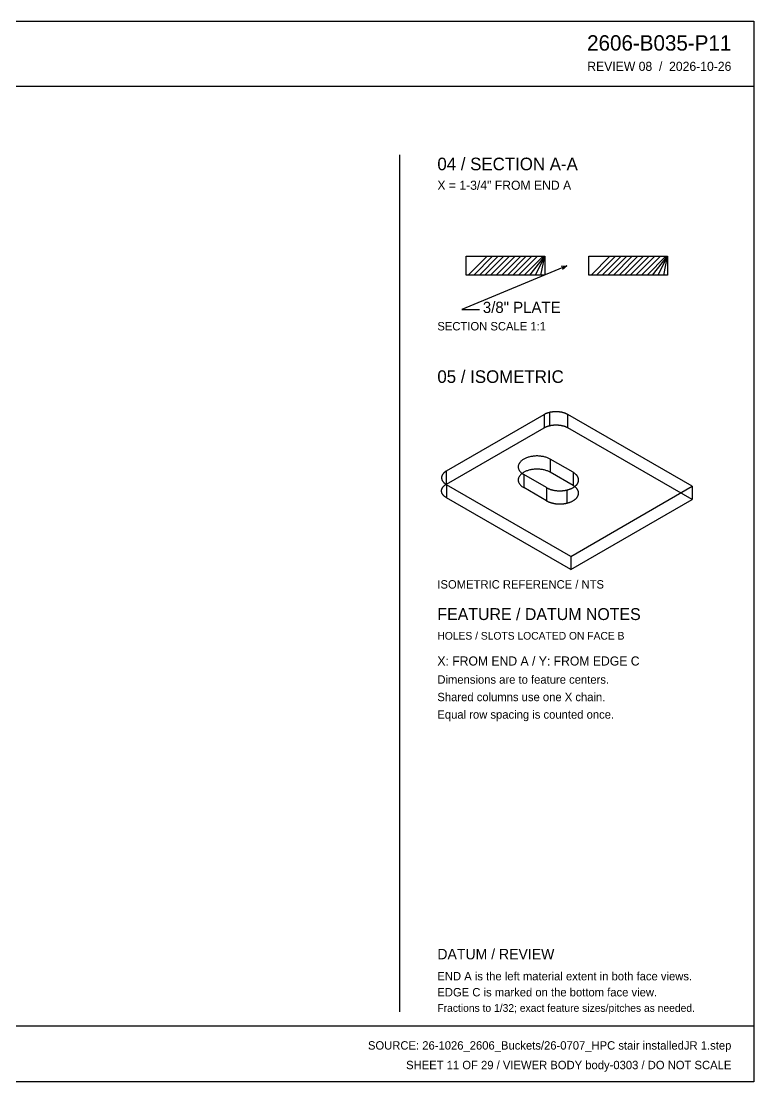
# Model space of a CAD drawing. Header units: inches. Extents: x 0.5 to 33.5, y 0.5 to 21.5.
# Drawn here: x 18.99 to 33.53, y 0.47 to 21.53 of the extents above; entities that cross this region are included whole.
import ezdxf
from ezdxf.enums import TextEntityAlignment as Align

# ---------------------------------------------------------------- set-up
doc = ezdxf.new("R2010")
doc.units = ezdxf.units.IN
doc.header["$MEASUREMENT"] = 0

msp = doc.modelspace()

# ---------------------------------------------------------------- linework, layer by layer
at = {"layer": 'ANNOTATION'}
for p, q in [((29.819, 16.674), (27.736, 15.806)), ((29.704, 16.663), (29.819, 16.674)), ((29.819, 16.674), (29.73, 16.599)), ((27.736, 15.806), (28.083, 15.806))]:
    msp.add_line(p, q, dxfattribs=at)
at = {"layer": 'OUTLINE'}
for p, q in [((0.472, 21.528), (33.528, 21.528)), ((33.528, 21.528), (33.528, 0.472)), ((0.472, 20.236), (33.528, 20.236)), ((26.5, 18.875), (26.5, 1.861)), ((27.819, 16.861), (29.382, 16.861)), ((27.819, 16.486), (27.819, 16.861)), ((27.861, 16.486), (28.236, 16.861)), ((27.972, 16.486), (28.347, 16.861)), ((28.083, 16.486), (28.458, 16.861)), ((28.194, 16.486), (28.569, 16.861)), ((28.306, 16.486), (28.681, 16.861)), ((28.417, 16.486), (28.792, 16.861)), ((28.528, 16.486), (28.903, 16.861)), ((28.639, 16.486), (29.014, 16.861)), ((28.75, 16.486), (29.125, 16.861)), ((28.861, 16.486), (29.236, 16.861)), ((28.972, 16.486), (29.347, 16.861)), ((29.083, 16.486), (29.382, 16.861)), ((29.194, 16.486), (29.382, 16.861)), ((29.306, 16.486), (29.382, 16.861)), ((29.382, 16.861), (29.382, 16.486)), ((30.257, 16.861), (31.819, 16.861)), ((30.257, 16.486), (30.257, 16.861)), ((30.299, 16.486), (30.674, 16.861)), ((30.41, 16.486), (30.785, 16.861)), ((30.521, 16.486), (30.896, 16.861)), ((30.632, 16.486), (31.007, 16.861)), ((30.743, 16.486), (31.118, 16.861)), ((30.854, 16.486), (31.229, 16.861)), ((30.965, 16.486), (31.34, 16.861)), ((31.076, 16.486), (31.451, 16.861)), ((31.188, 16.486), (31.563, 16.861)), ((31.299, 16.486), (31.674, 16.861)), ((31.41, 16.486), (31.785, 16.861)), ((31.521, 16.486), (31.819, 16.861)), ((31.632, 16.486), (31.819, 16.861)), ((31.743, 16.486), (31.819, 16.861)), ((31.819, 16.861), (31.819, 16.486)), ((29.382, 16.486), (27.819, 16.486)), ((31.819, 16.486), (30.257, 16.486)), ((27.432, 12.6), (29.366, 13.717)), ((29.368, 13.718), (29.366, 13.717)), ((29.366, 13.717), (29.366, 13.457)), ((29.369, 13.719), (29.368, 13.718)), ((29.371, 13.72), (29.369, 13.719)), ((29.373, 13.721), (29.371, 13.72)), ((29.374, 13.722), (29.373, 13.721)), ((29.376, 13.723), (29.374, 13.722)), ((29.377, 13.723), (29.376, 13.723)), ((29.379, 13.724), (29.377, 13.723)), ((29.38, 13.725), (29.379, 13.724)), ((29.382, 13.726), (29.38, 13.725)), ((29.384, 13.727), (29.382, 13.726)), ((29.385, 13.727), (29.384, 13.727)), ((29.387, 13.728), (29.385, 13.727)), ((29.388, 13.729), (29.387, 13.728)), ((29.39, 13.73), (29.388, 13.729)), ((29.392, 13.731), (29.39, 13.73)), ((29.393, 13.731), (29.392, 13.731)), ((29.395, 13.732), (29.393, 13.731)), ((29.397, 13.733), (29.395, 13.732)), ((29.398, 13.734), (29.397, 13.733)), ((29.4, 13.734), (29.398, 13.734)), ((29.402, 13.735), (29.4, 13.734)), ((29.403, 13.736), (29.402, 13.735)), ((29.405, 13.737), (29.403, 13.736)), ((29.407, 13.737), (29.405, 13.737)), ((29.409, 13.738), (29.407, 13.737)), ((29.41, 13.739), (29.409, 13.738)), ((29.412, 13.739), (29.41, 13.739)), ((29.414, 13.74), (29.412, 13.739)), ((29.416, 13.741), (29.414, 13.74)), ((29.417, 13.742), (29.416, 13.741)), ((29.419, 13.742), (29.417, 13.742)), ((29.421, 13.743), (29.419, 13.742)), ((29.423, 13.744), (29.421, 13.743)), ((29.424, 13.744), (29.423, 13.744)), ((29.426, 13.745), (29.424, 13.744)), ((29.428, 13.745), (29.426, 13.745)), ((29.43, 13.746), (29.428, 13.745)), ((29.432, 13.747), (29.43, 13.746)), ((29.433, 13.747), (29.432, 13.747)), ((29.435, 13.748), (29.433, 13.747)), ((29.437, 13.749), (29.435, 13.748)), ((29.439, 13.749), (29.437, 13.749)), ((29.441, 13.75), (29.439, 13.749)), ((29.443, 13.75), (29.441, 13.75)), ((29.445, 13.751), (29.443, 13.75)), ((29.446, 13.752), (29.445, 13.751)), ((29.448, 13.752), (29.446, 13.752)), ((29.45, 13.753), (29.448, 13.752)), ((29.452, 13.753), (29.45, 13.753)), ((29.454, 13.754), (29.452, 13.753)), ((29.456, 13.754), (29.454, 13.754)), ((29.458, 13.755), (29.456, 13.754)), ((29.46, 13.755), (29.458, 13.755)), ((29.462, 13.756), (29.46, 13.755)), ((29.464, 13.756), (29.462, 13.756)), ((29.466, 13.757), (29.464, 13.756)), ((29.467, 13.757), (29.466, 13.757)), ((29.469, 13.758), (29.467, 13.757)), ((29.471, 13.758), (29.469, 13.758)), ((29.473, 13.759), (29.471, 13.758)), ((29.475, 13.759), (29.473, 13.759)), ((29.477, 13.76), (29.475, 13.759)), ((29.479, 13.76), (29.477, 13.76)), ((29.485, 13.762), (29.479, 13.76)), ((29.479, 13.5), (29.479, 13.76)), ((29.491, 13.763), (29.485, 13.762)), ((29.496, 13.764), (29.491, 13.763)), ((29.502, 13.765), (29.496, 13.764)), ((29.508, 13.766), (29.502, 13.765)), ((29.514, 13.767), (29.508, 13.766)), ((29.52, 13.768), (29.514, 13.767)), ((29.526, 13.769), (29.52, 13.768)), ((29.532, 13.77), (29.526, 13.769)), ((29.538, 13.77), (29.532, 13.77)), ((29.544, 13.771), (29.538, 13.77)), ((29.55, 13.772), (29.544, 13.771)), ((29.556, 13.772), (29.55, 13.772)), ((29.562, 13.773), (29.556, 13.772)), ((29.568, 13.773), (29.562, 13.773)), ((29.574, 13.773), (29.568, 13.773)), ((29.58, 13.774), (29.574, 13.773)), ((29.586, 13.774), (29.58, 13.774)), ((29.592, 13.774), (29.586, 13.774)), ((29.598, 13.774), (29.592, 13.774)), ((29.604, 13.774), (29.598, 13.774)), ((29.611, 13.774), (29.604, 13.774)), ((29.617, 13.774), (29.611, 13.774)), ((29.623, 13.774), (29.617, 13.774)), ((29.629, 13.774), (29.623, 13.774)), ((29.635, 13.773), (29.629, 13.774)), ((29.641, 13.773), (29.635, 13.773)), ((29.647, 13.773), (29.641, 13.773)), ((29.653, 13.772), (29.647, 13.773)), ((29.659, 13.771), (29.653, 13.772)), ((29.665, 13.771), (29.659, 13.771)), ((29.671, 13.77), (29.665, 13.771)), ((29.677, 13.769), (29.671, 13.77)), ((29.683, 13.769), (29.677, 13.769)), ((29.689, 13.768), (29.683, 13.769)), ((29.695, 13.767), (29.689, 13.768)), ((29.701, 13.766), (29.695, 13.767)), ((29.707, 13.765), (29.701, 13.766)), ((29.712, 13.764), (29.707, 13.765)), ((29.718, 13.763), (29.712, 13.764)), ((29.724, 13.761), (29.718, 13.763)), ((29.729, 13.76), (29.724, 13.761)), ((29.735, 13.759), (29.729, 13.76)), ((29.741, 13.757), (29.735, 13.759)), ((29.746, 13.756), (29.741, 13.757)), ((29.752, 13.754), (29.746, 13.756)), ((29.757, 13.753), (29.752, 13.754)), ((29.763, 13.751), (29.757, 13.753)), ((29.768, 13.749), (29.763, 13.751)), ((29.773, 13.748), (29.768, 13.749)), ((29.778, 13.746), (29.773, 13.748)), ((29.784, 13.744), (29.778, 13.746)), ((29.789, 13.742), (29.784, 13.744)), ((29.794, 13.74), (29.789, 13.742)), ((29.799, 13.738), (29.794, 13.74)), ((29.804, 13.736), (29.799, 13.738)), ((29.809, 13.734), (29.804, 13.736)), ((29.813, 13.732), (29.809, 13.734)), ((29.818, 13.729), (29.813, 13.732)), ((29.823, 13.727), (29.818, 13.729)), ((29.827, 13.725), (29.823, 13.727)), ((29.832, 13.722), (29.827, 13.725)), ((29.836, 13.72), (29.832, 13.722)), ((29.841, 13.717), (29.836, 13.72)), ((29.841, 13.457), (29.841, 13.717)), ((32.306, 12.294), (29.841, 13.717)), ((29.403, 13.475), (29.405, 13.476)), ((29.405, 13.476), (29.407, 13.477)), ((29.407, 13.477), (29.409, 13.477)), ((29.409, 13.477), (29.41, 13.478)), ((29.41, 13.478), (29.412, 13.479)), ((29.412, 13.479), (29.414, 13.479)), ((29.414, 13.479), (29.416, 13.48)), ((29.416, 13.48), (29.417, 13.481)), ((29.417, 13.481), (29.419, 13.481)), ((29.419, 13.481), (29.421, 13.482)), ((29.421, 13.482), (29.423, 13.483)), ((29.423, 13.483), (29.424, 13.483)), ((29.424, 13.483), (29.426, 13.484)), ((29.426, 13.484), (29.428, 13.485)), ((29.428, 13.485), (29.43, 13.485)), ((29.43, 13.485), (29.432, 13.486)), ((29.432, 13.486), (29.433, 13.487)), ((29.433, 13.487), (29.435, 13.487)), ((29.435, 13.487), (29.437, 13.488)), ((29.437, 13.488), (29.439, 13.488)), ((29.439, 13.488), (29.441, 13.489)), ((29.441, 13.489), (29.443, 13.49)), ((29.443, 13.49), (29.445, 13.49)), ((29.445, 13.49), (29.446, 13.491)), ((29.446, 13.491), (29.448, 13.491)), ((29.448, 13.491), (29.45, 13.492)), ((29.45, 13.492), (29.452, 13.492)), ((29.452, 13.492), (29.454, 13.493)), ((29.454, 13.493), (29.456, 13.494)), ((29.456, 13.494), (29.458, 13.494)), ((29.458, 13.494), (29.46, 13.495)), ((29.46, 13.495), (29.462, 13.495)), ((29.462, 13.495), (29.464, 13.496)), ((29.464, 13.496), (29.466, 13.496)), ((29.466, 13.496), (29.467, 13.497)), ((29.467, 13.497), (29.469, 13.497)), ((29.469, 13.497), (29.471, 13.498)), ((29.471, 13.498), (29.473, 13.498)), ((29.473, 13.498), (29.475, 13.499)), ((29.475, 13.499), (29.477, 13.499)), ((29.477, 13.499), (29.479, 13.5)), ((29.479, 13.5), (29.485, 13.501)), ((29.485, 13.501), (29.491, 13.502)), ((29.491, 13.502), (29.496, 13.503)), ((29.496, 13.503), (29.502, 13.504)), ((29.502, 13.504), (29.508, 13.505)), ((29.508, 13.505), (29.514, 13.506)), ((29.514, 13.506), (29.52, 13.507)), ((29.52, 13.507), (29.526, 13.508)), ((29.526, 13.508), (29.532, 13.509)), ((29.532, 13.509), (29.538, 13.51)), ((29.538, 13.51), (29.544, 13.51)), ((29.544, 13.51), (29.55, 13.511)), ((29.55, 13.511), (29.556, 13.511)), ((29.556, 13.511), (29.562, 13.512)), ((29.562, 13.512), (29.568, 13.512)), ((29.568, 13.512), (29.574, 13.513)), ((29.574, 13.513), (29.58, 13.513)), ((29.58, 13.513), (29.586, 13.513)), ((29.586, 13.513), (29.592, 13.513)), ((29.592, 13.513), (29.598, 13.513)), ((29.598, 13.513), (29.604, 13.513)), ((29.604, 13.513), (29.611, 13.513)), ((29.611, 13.513), (29.617, 13.513)), ((29.617, 13.513), (29.623, 13.513)), ((29.623, 13.513), (29.629, 13.513)), ((29.629, 13.513), (29.635, 13.512)), ((29.635, 13.512), (29.641, 13.512)), ((29.641, 13.512), (29.647, 13.512)), ((29.647, 13.512), (29.653, 13.511)), ((29.653, 13.511), (29.659, 13.511)), ((29.659, 13.511), (29.665, 13.51)), ((29.665, 13.51), (29.671, 13.509)), ((29.671, 13.509), (29.677, 13.509)), ((29.677, 13.509), (29.683, 13.508)), ((29.683, 13.508), (29.689, 13.507)), ((29.689, 13.507), (29.695, 13.506)), ((29.695, 13.506), (29.701, 13.505)), ((29.701, 13.505), (29.707, 13.504)), ((29.707, 13.504), (29.712, 13.503)), ((29.712, 13.503), (29.718, 13.502)), ((29.718, 13.502), (29.724, 13.5)), ((29.724, 13.5), (29.729, 13.499)), ((29.729, 13.499), (29.735, 13.498)), ((29.735, 13.498), (29.741, 13.496)), ((29.741, 13.496), (29.746, 13.495)), ((29.746, 13.495), (29.752, 13.493)), ((29.752, 13.493), (29.757, 13.492)), ((29.757, 13.492), (29.763, 13.49)), ((29.763, 13.49), (29.768, 13.488)), ((29.768, 13.488), (29.773, 13.487)), ((29.773, 13.487), (29.778, 13.485)), ((29.778, 13.485), (29.784, 13.483)), ((29.784, 13.483), (29.789, 13.481)), ((29.789, 13.481), (29.794, 13.479)), ((29.794, 13.479), (29.799, 13.477)), ((29.799, 13.477), (29.804, 13.475)), ((27.432, 12.339), (29.366, 13.457)), ((29.366, 13.457), (29.368, 13.457)), ((29.368, 13.457), (29.369, 13.458)), ((29.369, 13.458), (29.371, 13.459)), ((29.371, 13.459), (29.373, 13.46)), ((29.373, 13.46), (29.374, 13.461)), ((29.374, 13.461), (29.376, 13.462)), ((29.376, 13.462), (29.377, 13.463)), ((29.377, 13.463), (29.379, 13.463)), ((29.379, 13.463), (29.38, 13.464)), ((29.38, 13.464), (29.382, 13.465)), ((29.382, 13.465), (29.384, 13.466)), ((29.384, 13.466), (29.385, 13.467)), ((29.385, 13.467), (29.387, 13.467)), ((29.387, 13.467), (29.388, 13.468)), ((29.388, 13.468), (29.39, 13.469)), ((29.39, 13.469), (29.392, 13.47)), ((29.392, 13.47), (29.393, 13.471)), ((29.393, 13.471), (29.395, 13.471)), ((29.395, 13.471), (29.397, 13.472)), ((29.397, 13.472), (29.398, 13.473)), ((29.398, 13.473), (29.4, 13.474)), ((29.4, 13.474), (29.402, 13.474)), ((29.402, 13.474), (29.403, 13.475)), ((29.804, 13.475), (29.809, 13.473)), ((29.809, 13.473), (29.813, 13.471)), ((29.813, 13.471), (29.818, 13.469)), ((29.818, 13.469), (29.823, 13.466)), ((29.823, 13.466), (29.827, 13.464)), ((29.827, 13.464), (29.832, 13.462)), ((29.832, 13.462), (29.836, 13.459)), ((29.836, 13.459), (29.841, 13.457)), ((32.306, 12.033), (29.841, 13.457)), ((28.991, 12.847), (28.977, 12.84)), ((29.005, 12.854), (28.991, 12.847)), ((29.02, 12.86), (29.005, 12.854)), ((29.036, 12.865), (29.02, 12.86)), ((29.051, 12.87), (29.036, 12.865)), ((29.068, 12.875), (29.051, 12.87)), ((29.085, 12.879), (29.068, 12.875)), ((29.102, 12.883), (29.085, 12.879)), ((29.119, 12.887), (29.102, 12.883)), ((29.137, 12.889), (29.119, 12.887)), ((29.154, 12.892), (29.137, 12.889)), ((29.172, 12.894), (29.154, 12.892)), ((29.191, 12.895), (29.172, 12.894)), ((29.209, 12.896), (29.191, 12.895)), ((29.227, 12.896), (29.209, 12.896)), ((29.245, 12.896), (29.227, 12.896)), ((29.264, 12.895), (29.245, 12.896)), ((29.282, 12.894), (29.264, 12.895)), ((29.3, 12.892), (29.282, 12.894)), ((29.318, 12.889), (29.3, 12.892)), ((29.335, 12.887), (29.318, 12.889)), ((29.353, 12.883), (29.335, 12.887)), ((29.37, 12.879), (29.353, 12.883)), ((29.386, 12.875), (29.37, 12.879)), ((29.403, 12.87), (29.386, 12.875)), ((29.419, 12.865), (29.403, 12.87)), ((29.434, 12.86), (29.419, 12.865)), ((29.449, 12.854), (29.434, 12.86)), ((29.464, 12.847), (29.449, 12.854)), ((29.477, 12.84), (29.464, 12.847)), ((28.856, 12.702), (28.855, 12.691)), ((28.855, 12.691), (28.855, 12.681)), ((28.855, 12.681), (28.855, 12.67)), ((28.855, 12.67), (28.856, 12.66)), ((28.859, 12.712), (28.856, 12.702)), ((28.856, 12.66), (28.859, 12.649)), ((28.862, 12.723), (28.859, 12.712)), ((28.859, 12.649), (28.862, 12.639)), ((28.866, 12.733), (28.862, 12.723)), ((28.862, 12.639), (28.866, 12.628)), ((28.871, 12.743), (28.866, 12.733)), ((28.876, 12.753), (28.871, 12.743)), ((28.883, 12.763), (28.876, 12.753)), ((28.89, 12.773), (28.883, 12.763)), ((28.899, 12.782), (28.89, 12.773)), ((28.908, 12.791), (28.899, 12.782)), ((28.917, 12.8), (28.908, 12.791)), ((28.928, 12.809), (28.917, 12.8)), ((28.939, 12.817), (28.928, 12.809)), ((28.951, 12.825), (28.939, 12.817)), ((28.964, 12.833), (28.951, 12.825)), ((28.977, 12.84), (28.964, 12.833)), ((29.191, 12.634), (29.172, 12.633)), ((29.209, 12.635), (29.191, 12.634)), ((29.227, 12.635), (29.209, 12.635)), ((29.245, 12.635), (29.227, 12.635)), ((29.264, 12.634), (29.245, 12.635)), ((29.282, 12.633), (29.264, 12.634)), ((29.491, 12.833), (29.477, 12.84)), ((29.491, 12.833), (29.491, 12.572)), ((29.942, 12.572), (29.491, 12.833)), ((27.334, 12.473), (27.333, 12.468)), ((27.333, 12.468), (27.333, 12.463)), ((27.333, 12.463), (27.333, 12.459)), ((27.333, 12.459), (27.334, 12.454)), ((27.335, 12.482), (27.334, 12.478)), ((27.334, 12.478), (27.334, 12.473)), ((27.334, 12.454), (27.334, 12.449)), ((27.334, 12.449), (27.335, 12.444)), ((27.336, 12.487), (27.335, 12.482)), ((27.335, 12.444), (27.336, 12.44)), ((27.337, 12.492), (27.336, 12.487)), ((27.336, 12.44), (27.337, 12.435)), ((27.338, 12.496), (27.337, 12.492)), ((27.337, 12.435), (27.338, 12.43)), ((27.34, 12.501), (27.338, 12.496)), ((27.338, 12.43), (27.34, 12.426)), ((27.341, 12.506), (27.34, 12.501)), ((27.34, 12.426), (27.341, 12.421)), ((27.343, 12.51), (27.341, 12.506)), ((27.345, 12.515), (27.343, 12.51)), ((27.348, 12.52), (27.345, 12.515)), ((27.35, 12.524), (27.348, 12.52)), ((27.353, 12.529), (27.35, 12.524)), ((27.356, 12.533), (27.353, 12.529)), ((27.359, 12.537), (27.356, 12.533)), ((27.362, 12.542), (27.359, 12.537)), ((27.366, 12.546), (27.362, 12.542)), ((27.369, 12.55), (27.366, 12.546)), ((27.373, 12.555), (27.369, 12.55)), ((27.377, 12.559), (27.373, 12.555)), ((27.381, 12.563), (27.377, 12.559)), ((27.385, 12.567), (27.381, 12.563)), ((27.39, 12.571), (27.385, 12.567)), ((27.395, 12.575), (27.39, 12.571)), ((27.399, 12.579), (27.395, 12.575)), ((27.404, 12.582), (27.399, 12.579)), ((27.409, 12.586), (27.404, 12.582)), ((27.415, 12.59), (27.409, 12.586)), ((27.42, 12.593), (27.415, 12.59)), ((27.426, 12.597), (27.42, 12.593)), ((27.432, 12.6), (27.426, 12.597)), ((27.432, 12.339), (27.432, 12.6)), ((28.856, 12.441), (28.855, 12.43)), ((28.855, 12.43), (28.855, 12.42)), ((28.859, 12.451), (28.856, 12.441)), ((28.862, 12.462), (28.859, 12.451)), ((28.866, 12.472), (28.862, 12.462)), ((28.866, 12.628), (28.871, 12.618)), ((28.871, 12.482), (28.866, 12.472)), ((28.871, 12.618), (28.876, 12.608)), ((28.876, 12.492), (28.871, 12.482)), ((28.876, 12.608), (28.883, 12.598)), ((28.883, 12.502), (28.876, 12.492)), ((28.883, 12.598), (28.89, 12.589)), ((28.89, 12.512), (28.883, 12.502)), ((28.89, 12.589), (28.899, 12.579)), ((28.899, 12.521), (28.89, 12.512)), ((28.899, 12.579), (28.908, 12.57)), ((28.908, 12.531), (28.899, 12.521)), ((28.908, 12.57), (28.917, 12.561)), ((28.917, 12.539), (28.908, 12.531)), ((28.917, 12.561), (28.928, 12.553)), ((28.928, 12.548), (28.917, 12.539)), ((28.939, 12.556), (28.928, 12.548)), ((28.928, 12.553), (28.939, 12.544)), ((28.951, 12.564), (28.939, 12.556)), ((28.939, 12.544), (28.951, 12.536)), ((28.964, 12.572), (28.951, 12.564)), ((28.951, 12.536), (28.964, 12.529)), ((28.977, 12.579), (28.964, 12.572)), ((29.415, 12.268), (28.964, 12.529)), ((28.964, 12.529), (28.964, 12.268)), ((28.991, 12.586), (28.977, 12.579)), ((29.005, 12.593), (28.991, 12.586)), ((29.02, 12.599), (29.005, 12.593)), ((29.036, 12.604), (29.02, 12.599)), ((29.051, 12.61), (29.036, 12.604)), ((29.068, 12.614), (29.051, 12.61)), ((29.085, 12.619), (29.068, 12.614)), ((29.102, 12.622), (29.085, 12.619)), ((29.119, 12.626), (29.102, 12.622)), ((29.137, 12.629), (29.119, 12.626)), ((29.154, 12.631), (29.137, 12.629)), ((29.172, 12.633), (29.154, 12.631)), ((29.3, 12.631), (29.282, 12.633)), ((29.318, 12.629), (29.3, 12.631)), ((29.335, 12.626), (29.318, 12.629)), ((29.353, 12.622), (29.335, 12.626)), ((29.37, 12.619), (29.353, 12.622)), ((29.386, 12.614), (29.37, 12.619)), ((29.403, 12.61), (29.386, 12.614)), ((29.419, 12.604), (29.403, 12.61)), ((29.434, 12.599), (29.419, 12.604)), ((29.449, 12.593), (29.434, 12.599)), ((29.464, 12.586), (29.449, 12.593)), ((29.477, 12.579), (29.464, 12.586)), ((29.491, 12.572), (29.477, 12.579)), ((29.942, 12.311), (29.491, 12.572)), ((29.942, 12.572), (29.942, 12.311)), ((29.95, 12.567), (29.942, 12.572)), ((29.958, 12.562), (29.95, 12.567)), ((29.966, 12.557), (29.958, 12.562)), ((29.973, 12.552), (29.966, 12.557)), ((29.98, 12.547), (29.973, 12.552)), ((29.986, 12.541), (29.98, 12.547)), ((29.993, 12.536), (29.986, 12.541)), ((29.999, 12.53), (29.993, 12.536)), ((30.005, 12.524), (29.999, 12.53)), ((30.01, 12.519), (30.005, 12.524)), ((30.015, 12.513), (30.01, 12.519)), ((30.02, 12.507), (30.015, 12.513)), ((30.024, 12.5), (30.02, 12.507)), ((30.029, 12.494), (30.024, 12.5)), ((30.032, 12.488), (30.029, 12.494)), ((30.036, 12.482), (30.032, 12.488)), ((30.039, 12.475), (30.036, 12.482)), ((30.042, 12.469), (30.039, 12.475)), ((30.044, 12.462), (30.042, 12.469)), ((30.046, 12.456), (30.044, 12.462)), ((30.048, 12.449), (30.046, 12.456)), ((30.049, 12.443), (30.048, 12.449)), ((30.05, 12.436), (30.049, 12.443)), ((30.051, 12.429), (30.05, 12.436)), ((30.051, 12.423), (30.051, 12.429)), ((30.051, 12.416), (30.051, 12.423)), ((27.334, 12.217), (27.335, 12.222)), ((27.334, 12.212), (27.334, 12.217)), ((27.335, 12.222), (27.336, 12.226)), ((27.336, 12.226), (27.337, 12.231)), ((27.337, 12.231), (27.338, 12.236)), ((27.338, 12.236), (27.34, 12.24)), ((27.34, 12.24), (27.341, 12.245)), ((27.341, 12.421), (27.343, 12.416)), ((27.341, 12.245), (27.343, 12.25)), ((27.343, 12.416), (27.345, 12.412)), ((27.343, 12.25), (27.345, 12.254)), ((27.345, 12.412), (27.348, 12.407)), ((27.345, 12.254), (27.348, 12.259)), ((27.348, 12.407), (27.35, 12.403)), ((27.348, 12.259), (27.35, 12.263)), ((27.35, 12.403), (27.353, 12.398)), ((27.35, 12.263), (27.353, 12.268)), ((27.353, 12.398), (27.356, 12.394)), ((27.353, 12.268), (27.356, 12.272)), ((27.356, 12.394), (27.359, 12.389)), ((27.356, 12.272), (27.359, 12.277)), ((27.359, 12.389), (27.362, 12.385)), ((27.359, 12.277), (27.362, 12.281)), ((27.362, 12.385), (27.366, 12.381)), ((27.362, 12.281), (27.366, 12.285)), ((27.366, 12.381), (27.369, 12.376)), ((27.366, 12.285), (27.369, 12.29)), ((27.369, 12.376), (27.373, 12.372)), ((27.369, 12.29), (27.373, 12.294)), ((27.373, 12.372), (27.377, 12.368)), ((27.373, 12.294), (27.377, 12.298)), ((27.377, 12.368), (27.381, 12.364)), ((27.377, 12.298), (27.381, 12.302)), ((27.381, 12.364), (27.385, 12.36)), ((27.381, 12.302), (27.385, 12.306)), ((27.385, 12.36), (27.39, 12.356)), ((27.385, 12.306), (27.39, 12.31)), ((27.39, 12.356), (27.395, 12.352)), ((27.39, 12.31), (27.395, 12.314)), ((27.395, 12.352), (27.399, 12.348)), ((27.395, 12.314), (27.399, 12.318)), ((27.399, 12.348), (27.404, 12.344)), ((27.399, 12.318), (27.404, 12.322)), ((27.404, 12.344), (27.409, 12.341)), ((27.404, 12.322), (27.409, 12.325)), ((27.409, 12.341), (27.415, 12.337)), ((27.409, 12.325), (27.415, 12.329)), ((27.415, 12.337), (27.42, 12.333)), ((27.415, 12.329), (27.42, 12.333)), ((27.42, 12.333), (27.426, 12.336)), ((27.42, 12.333), (27.426, 12.33)), ((27.426, 12.336), (27.432, 12.339)), ((27.426, 12.33), (27.432, 12.326)), ((29.896, 10.903), (27.432, 12.326)), ((27.432, 12.326), (27.432, 12.066)), ((28.855, 12.42), (28.855, 12.409)), ((28.855, 12.409), (28.856, 12.399)), ((28.856, 12.399), (28.859, 12.388)), ((28.859, 12.388), (28.862, 12.378)), ((28.862, 12.378), (28.866, 12.368)), ((28.866, 12.368), (28.871, 12.357)), ((28.871, 12.357), (28.876, 12.347)), ((28.876, 12.347), (28.883, 12.338)), ((28.883, 12.338), (28.89, 12.328)), ((28.89, 12.328), (28.899, 12.318)), ((28.899, 12.318), (28.908, 12.309)), ((28.908, 12.309), (28.917, 12.3)), ((28.917, 12.3), (28.928, 12.292)), ((28.928, 12.292), (28.939, 12.283)), ((28.939, 12.283), (28.951, 12.275)), ((28.951, 12.275), (28.964, 12.268)), ((29.415, 12.007), (28.964, 12.268)), ((29.415, 12.268), (29.415, 12.007)), ((29.415, 12.268), (29.42, 12.265)), ((29.42, 12.265), (29.425, 12.262)), ((29.425, 12.262), (29.43, 12.26)), ((29.43, 12.26), (29.435, 12.257)), ((29.435, 12.257), (29.44, 12.255)), ((29.44, 12.255), (29.446, 12.252)), ((29.446, 12.252), (29.451, 12.25)), ((29.451, 12.25), (29.456, 12.247)), ((29.456, 12.247), (29.462, 12.245)), ((29.462, 12.245), (29.467, 12.243)), ((29.467, 12.243), (29.473, 12.241)), ((29.473, 12.241), (29.479, 12.238)), ((29.479, 12.238), (29.485, 12.236)), ((29.485, 12.236), (29.49, 12.234)), ((29.49, 12.234), (29.496, 12.232)), ((29.496, 12.232), (29.502, 12.23)), ((29.502, 12.23), (29.508, 12.229)), ((29.508, 12.229), (29.514, 12.227)), ((29.514, 12.227), (29.52, 12.225)), ((29.52, 12.225), (29.526, 12.224)), ((29.526, 12.224), (29.533, 12.222)), ((29.533, 12.222), (29.539, 12.22)), ((29.539, 12.22), (29.545, 12.219)), ((29.545, 12.219), (29.552, 12.218)), ((29.552, 12.218), (29.558, 12.216)), ((29.558, 12.216), (29.564, 12.215)), ((29.564, 12.215), (29.571, 12.214)), ((29.571, 12.214), (29.577, 12.213)), ((29.577, 12.213), (29.584, 12.212)), ((29.772, 12.212), (29.778, 12.213)), ((29.778, 12.213), (29.785, 12.214)), ((29.785, 12.214), (29.791, 12.215)), ((29.791, 12.215), (29.798, 12.216)), ((29.798, 12.216), (29.804, 12.217)), ((29.804, 12.217), (29.811, 12.219)), ((29.811, 12.219), (29.817, 12.22)), ((29.817, 12.22), (29.828, 12.223)), ((29.817, 12.22), (29.817, 11.959)), ((29.828, 12.223), (29.838, 12.225)), ((29.838, 12.225), (29.848, 12.228)), ((29.848, 12.228), (29.859, 12.231)), ((29.859, 12.231), (29.869, 12.235)), ((29.869, 12.235), (29.878, 12.238)), ((29.878, 12.238), (29.888, 12.242)), ((29.888, 12.242), (29.897, 12.246)), ((29.896, 10.903), (32.306, 12.294)), ((29.897, 12.246), (29.907, 12.25)), ((29.907, 12.25), (29.916, 12.254)), ((29.916, 12.254), (29.924, 12.258)), ((29.924, 12.258), (29.933, 12.263)), ((29.933, 12.263), (29.941, 12.267)), ((29.941, 12.267), (29.949, 12.272)), ((29.95, 12.306), (29.942, 12.311)), ((29.949, 12.272), (29.957, 12.277)), ((29.958, 12.302), (29.95, 12.306)), ((29.957, 12.277), (29.965, 12.282)), ((29.966, 12.297), (29.958, 12.302)), ((29.965, 12.282), (29.972, 12.287)), ((29.973, 12.291), (29.966, 12.297)), ((29.972, 12.287), (29.979, 12.292)), ((29.98, 12.286), (29.973, 12.291)), ((29.979, 12.292), (29.986, 12.298)), ((29.986, 12.281), (29.98, 12.286)), ((29.986, 12.298), (29.992, 12.303)), ((29.993, 12.275), (29.986, 12.281)), ((29.992, 12.303), (29.998, 12.309)), ((29.999, 12.269), (29.993, 12.275)), ((29.998, 12.309), (30.004, 12.315)), ((30.005, 12.264), (29.999, 12.269)), ((30.004, 12.315), (30.009, 12.32)), ((30.01, 12.258), (30.005, 12.264)), ((30.009, 12.32), (30.014, 12.326)), ((30.015, 12.252), (30.01, 12.258)), ((30.014, 12.326), (30.019, 12.332)), ((30.02, 12.246), (30.015, 12.252)), ((30.019, 12.332), (30.024, 12.338)), ((30.024, 12.24), (30.02, 12.246)), ((30.024, 12.338), (30.028, 12.345)), ((30.029, 12.233), (30.024, 12.24)), ((30.028, 12.345), (30.032, 12.351)), ((30.032, 12.227), (30.029, 12.233)), ((30.032, 12.351), (30.035, 12.357)), ((30.036, 12.221), (30.032, 12.227)), ((30.035, 12.357), (30.039, 12.364)), ((30.039, 12.214), (30.036, 12.221)), ((30.039, 12.364), (30.041, 12.37)), ((30.042, 12.208), (30.039, 12.214)), ((30.041, 12.37), (30.044, 12.377)), ((30.044, 12.377), (30.046, 12.383)), ((30.046, 12.383), (30.048, 12.39)), ((30.048, 12.39), (30.049, 12.396)), ((30.049, 12.396), (30.05, 12.403)), ((30.05, 12.403), (30.051, 12.409)), ((30.051, 12.409), (30.051, 12.416)), ((32.306, 12.294), (32.306, 12.033)), ((27.333, 12.207), (27.334, 12.212)), ((27.333, 12.203), (27.333, 12.207)), ((27.333, 12.198), (27.333, 12.203)), ((27.334, 12.193), (27.333, 12.198)), ((27.334, 12.188), (27.334, 12.193)), ((27.335, 12.184), (27.334, 12.188)), ((27.336, 12.179), (27.335, 12.184)), ((27.337, 12.174), (27.336, 12.179)), ((27.338, 12.169), (27.337, 12.174)), ((27.34, 12.165), (27.338, 12.169)), ((27.341, 12.16), (27.34, 12.165)), ((27.343, 12.156), (27.341, 12.16)), ((27.345, 12.151), (27.343, 12.156)), ((27.348, 12.146), (27.345, 12.151)), ((27.35, 12.142), (27.348, 12.146)), ((27.353, 12.137), (27.35, 12.142)), ((27.356, 12.133), (27.353, 12.137)), ((27.359, 12.128), (27.356, 12.133)), ((27.362, 12.124), (27.359, 12.128)), ((27.366, 12.12), (27.362, 12.124)), ((27.369, 12.116), (27.366, 12.12)), ((27.373, 12.111), (27.369, 12.116)), ((27.377, 12.107), (27.373, 12.111)), ((27.381, 12.103), (27.377, 12.107)), ((27.385, 12.099), (27.381, 12.103)), ((27.39, 12.095), (27.385, 12.099)), ((27.395, 12.091), (27.39, 12.095)), ((27.399, 12.087), (27.395, 12.091)), ((27.404, 12.083), (27.399, 12.087)), ((27.409, 12.08), (27.404, 12.083)), ((27.415, 12.076), (27.409, 12.08)), ((27.42, 12.073), (27.415, 12.076)), ((27.426, 12.069), (27.42, 12.073)), ((27.432, 12.066), (27.426, 12.069)), ((29.896, 10.643), (27.432, 12.066)), ((29.415, 12.007), (29.42, 12.004)), ((29.42, 12.004), (29.425, 12.002)), ((29.584, 12.212), (29.591, 12.211)), ((29.591, 12.211), (29.597, 12.21)), ((29.597, 12.21), (29.604, 12.209)), ((29.604, 12.209), (29.61, 12.208)), ((29.61, 12.208), (29.617, 12.208)), ((29.617, 12.208), (29.624, 12.207)), ((29.624, 12.207), (29.631, 12.207)), ((29.631, 12.207), (29.637, 12.206)), ((29.637, 12.206), (29.644, 12.206)), ((29.644, 12.206), (29.651, 12.205)), ((29.651, 12.205), (29.658, 12.205)), ((29.658, 12.205), (29.664, 12.205)), ((29.664, 12.205), (29.671, 12.205)), ((29.671, 12.205), (29.678, 12.205)), ((29.678, 12.205), (29.685, 12.205)), ((29.685, 12.205), (29.692, 12.205)), ((29.692, 12.205), (29.698, 12.205)), ((29.698, 12.205), (29.705, 12.205)), ((29.705, 12.205), (29.712, 12.206)), ((29.712, 12.206), (29.719, 12.206)), ((29.719, 12.206), (29.725, 12.206)), ((29.725, 12.206), (29.732, 12.207)), ((29.732, 12.207), (29.739, 12.208)), ((29.739, 12.208), (29.745, 12.208)), ((29.745, 12.208), (29.752, 12.209)), ((29.752, 12.209), (29.759, 12.21)), ((29.759, 12.21), (29.765, 12.211)), ((29.765, 12.211), (29.772, 12.212)), ((29.896, 10.643), (32.306, 12.033)), ((29.924, 11.997), (29.933, 12.002)), ((29.933, 12.002), (29.941, 12.006)), ((29.941, 12.006), (29.949, 12.011)), ((29.949, 12.011), (29.957, 12.016)), ((29.957, 12.016), (29.965, 12.021)), ((29.965, 12.021), (29.972, 12.026)), ((29.972, 12.026), (29.979, 12.031)), ((29.979, 12.031), (29.986, 12.037)), ((29.986, 12.037), (29.992, 12.042)), ((29.992, 12.042), (29.998, 12.048)), ((29.998, 12.048), (30.004, 12.054)), ((30.004, 12.054), (30.009, 12.06)), ((30.009, 12.06), (30.014, 12.066)), ((30.014, 12.066), (30.019, 12.072)), ((30.019, 12.072), (30.024, 12.078)), ((30.024, 12.078), (30.028, 12.084)), ((30.028, 12.084), (30.032, 12.09)), ((30.032, 12.09), (30.035, 12.096)), ((30.035, 12.096), (30.039, 12.103)), ((30.039, 12.103), (30.041, 12.109)), ((30.041, 12.109), (30.044, 12.116)), ((30.044, 12.202), (30.042, 12.208)), ((30.046, 12.195), (30.044, 12.202)), ((30.044, 12.116), (30.046, 12.122)), ((30.048, 12.188), (30.046, 12.195)), ((30.046, 12.122), (30.048, 12.129)), ((30.049, 12.182), (30.048, 12.188)), ((30.048, 12.129), (30.049, 12.135)), ((30.05, 12.175), (30.049, 12.182)), ((30.049, 12.135), (30.05, 12.142)), ((30.051, 12.169), (30.05, 12.175)), ((30.05, 12.142), (30.051, 12.149)), ((30.051, 12.162), (30.051, 12.169)), ((30.051, 12.155), (30.051, 12.162)), ((30.051, 12.149), (30.051, 12.155)), ((29.425, 12.002), (29.43, 11.999)), ((29.43, 11.999), (29.435, 11.996)), ((29.435, 11.996), (29.44, 11.994)), ((29.44, 11.994), (29.446, 11.991)), ((29.446, 11.991), (29.451, 11.989)), ((29.451, 11.989), (29.456, 11.986)), ((29.456, 11.986), (29.462, 11.984)), ((29.462, 11.984), (29.467, 11.982)), ((29.467, 11.982), (29.473, 11.98)), ((29.473, 11.98), (29.479, 11.978)), ((29.479, 11.978), (29.485, 11.976)), ((29.485, 11.976), (29.49, 11.974)), ((29.49, 11.974), (29.496, 11.972)), ((29.496, 11.972), (29.502, 11.97)), ((29.502, 11.97), (29.508, 11.968)), ((29.508, 11.968), (29.514, 11.966)), ((29.514, 11.966), (29.52, 11.964)), ((29.52, 11.964), (29.526, 11.963)), ((29.526, 11.963), (29.533, 11.961)), ((29.533, 11.961), (29.539, 11.96)), ((29.539, 11.96), (29.545, 11.958)), ((29.545, 11.958), (29.552, 11.957)), ((29.552, 11.957), (29.558, 11.956)), ((29.558, 11.956), (29.564, 11.954)), ((29.564, 11.954), (29.571, 11.953)), ((29.571, 11.953), (29.577, 11.952)), ((29.577, 11.952), (29.584, 11.951)), ((29.584, 11.951), (29.591, 11.95)), ((29.591, 11.95), (29.597, 11.949)), ((29.597, 11.949), (29.604, 11.948)), ((29.604, 11.948), (29.61, 11.948)), ((29.61, 11.948), (29.617, 11.947)), ((29.617, 11.947), (29.624, 11.946)), ((29.624, 11.946), (29.631, 11.946)), ((29.631, 11.946), (29.637, 11.945)), ((29.637, 11.945), (29.644, 11.945)), ((29.644, 11.945), (29.651, 11.945)), ((29.651, 11.945), (29.658, 11.944)), ((29.658, 11.944), (29.664, 11.944)), ((29.664, 11.944), (29.671, 11.944)), ((29.671, 11.944), (29.678, 11.944)), ((29.678, 11.944), (29.685, 11.944)), ((29.685, 11.944), (29.692, 11.944)), ((29.692, 11.944), (29.698, 11.944)), ((29.698, 11.944), (29.705, 11.944)), ((29.705, 11.944), (29.712, 11.945)), ((29.712, 11.945), (29.719, 11.945)), ((29.719, 11.945), (29.725, 11.946)), ((29.725, 11.946), (29.732, 11.946)), ((29.732, 11.946), (29.739, 11.947)), ((29.739, 11.947), (29.745, 11.947)), ((29.745, 11.947), (29.752, 11.948)), ((29.752, 11.948), (29.759, 11.949)), ((29.759, 11.949), (29.765, 11.95)), ((29.765, 11.95), (29.772, 11.951)), ((29.772, 11.951), (29.778, 11.952)), ((29.778, 11.952), (29.785, 11.953)), ((29.785, 11.953), (29.791, 11.954)), ((29.791, 11.954), (29.798, 11.955)), ((29.798, 11.955), (29.804, 11.957)), ((29.804, 11.957), (29.811, 11.958)), ((29.811, 11.958), (29.817, 11.959)), ((29.817, 11.959), (29.828, 11.962)), ((29.828, 11.962), (29.838, 11.965)), ((29.838, 11.965), (29.848, 11.968)), ((29.848, 11.968), (29.859, 11.971)), ((29.859, 11.971), (29.869, 11.974)), ((29.869, 11.974), (29.878, 11.977)), ((29.878, 11.977), (29.888, 11.981)), ((29.888, 11.981), (29.897, 11.985)), ((29.897, 11.985), (29.907, 11.989)), ((29.907, 11.989), (29.916, 11.993)), ((29.916, 11.993), (29.924, 11.997)), ((29.896, 10.903), (29.896, 10.643)), ((0.472, 1.583), (33.528, 1.583)), ((33.528, 0.472), (0.472, 0.472))]:
    msp.add_line(p, q, dxfattribs=at)

# ---------------------------------------------------------------- texts
at = {"layer": 'ANNOTATION'}
for s, height, p in [('2606-B035-P11', 0.30556, (33.083, 20.944)), ('REVIEW 08  /  2026-10-26', 0.18056, (33.083, 20.542)), ('SOURCE: 26-1026_2606_Buckets/26-0707_HPC stair installedJR 1.step', 0.16667, (33.083, 1.111)), ('SHEET 11 OF 29 / VIEWER BODY body-0303 / DO NOT SCALE', 0.16667, (33.083, 0.722))]:
    msp.add_text(s, height=height, dxfattribs=at).set_placement(p, align=Align.RIGHT)
for s, height, p in [('04 / SECTION A-A', 0.25, (27.25, 18.569)), ('X = 1-3/4" FROM END A', 0.18056, (27.25, 18.181)), ('3/8" PLATE', 0.2222, (28.153, 15.736)), ('SECTION SCALE 1:1', 0.16667, (27.25, 15.389)), ('05 / ISOMETRIC', 0.25, (27.25, 14.347)), ('ISOMETRIC REFERENCE / NTS', 0.16667, (27.25, 10.264)), ('FEATURE / DATUM NOTES', 0.23611, (27.25, 9.639)), ('HOLES / SLOTS LOCATED ON FACE B', 0.15278, (27.25, 9.25)), ('X: FROM END A / Y: FROM EDGE C', 0.18056, (27.25, 8.736)), ('Dimensions are to feature centers.', 0.16667, (27.25, 8.375)), ('Shared columns use one X chain.', 0.16667, (27.25, 8.028)), ('Equal row spacing is counted once.', 0.16667, (27.25, 7.681)), ('DATUM / REVIEW', 0.20833, (27.25, 2.903)), ('END A is the left material extent in both face views.', 0.16667, (27.25, 2.486)), ('EDGE C is marked on the bottom face view.', 0.16667, (27.25, 2.167)), ('Fractions to 1/32; exact feature sizes/pitches as needed.', 0.15278, (27.25, 1.861))]:
    msp.add_text(s, height=height, dxfattribs=at).set_placement(p)

doc.saveas('drawing.dxf')
